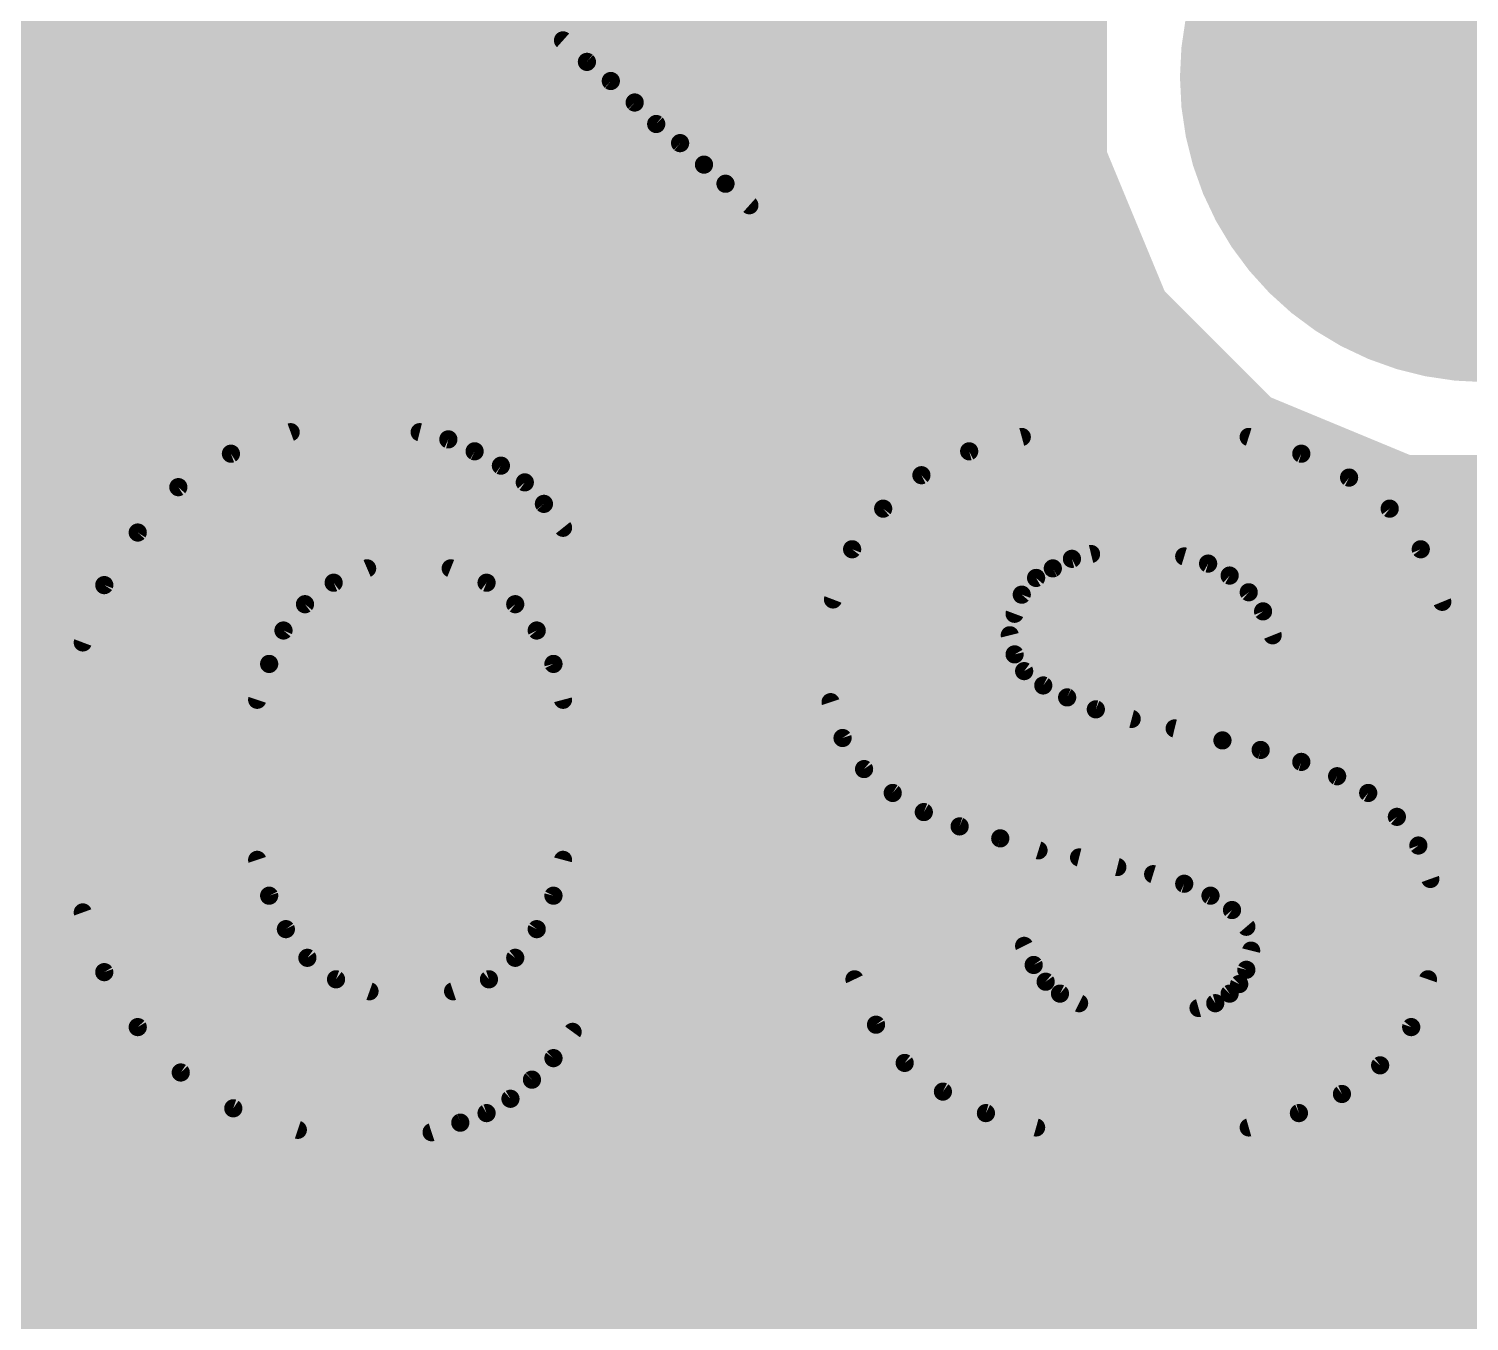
# Model space of a CAD drawing. Extents: x -16.5 to 33.1, y -17.8 to 72.5.
# Drawn here: x 21.46 to 27.49, y 10.29 to 15.7 of the extents above; entities that cross this region are included whole.
import ezdxf

# ---------------------------------------------------------------- set-up
doc = ezdxf.new("R2010")
doc.units = 0
for name, color, linetype in [('1', 22, 'CONTINUOUS'), ('17', 82, 'CONTINUOUS'), ('21', 7, 'CONTINUOUS')]:
    doc.layers.add(name, color=color, linetype=linetype)

# ---------------------------------------------------------------- blocks, each defined once
blk = doc.blocks.new('ROUNDP')
at = {"const_width": 0.5}
blk.add_lwpolyline([(0, -0.25, 1), (0, 0.25, 1), (0, -0.25)], format="xyb", dxfattribs=at)

msp = doc.modelspace()

# ---------------------------------------------------------------- linework, layer by layer
at = {"layer": '1', "const_width": 0.254}
for points in [[(25.8509, 15.8338), (25.8509, 15.1542)], [(18.2181, 15.748), (25.8509, 15.748)], [(18.2181, 15.494), (25.8509, 15.494)], [(18.2181, 15.24), (25.8509, 15.24)], [(25.8509, 15.1542), (26.1109, 14.5264)], [(18.1485, 14.986), (25.9205, 14.986)], [(18.0433, 14.732), (26.0257, 14.732)], [(26.1109, 14.5264), (26.5914, 14.0459)], [(17.9097, 14.478), (26.1593, 14.478)], [(17.6557, 14.224), (26.4133, 14.224)], [(26.5914, 14.0459), (27.2192, 13.7858)], [(17.2943, 13.97), (26.7746, 13.97)], [(27.2192, 13.7858), (27.8988, 13.7858)], [(0.5334, 13.716), (32.4866, 13.716)], [(0.5334, 13.462), (32.4866, 13.462)], [(0.5334, 13.208), (32.4866, 13.208)], [(0.5334, 12.954), (32.4866, 12.954)], [(0.5334, 12.7), (32.4866, 12.7)], [(0.5334, 12.446), (32.4866, 12.446)], [(0.5334, 12.192), (32.4866, 12.192)], [(0.5334, 11.938), (32.4866, 11.938)], [(0.5334, 11.684), (32.4866, 11.684)], [(0.5334, 11.43), (32.4866, 11.43)], [(0.5334, 11.176), (32.4866, 11.176)], [(0.5334, 10.922), (32.4866, 10.922)], [(0.5334, 10.668), (32.4866, 10.668)], [(0.5334, 10.414), (32.4866, 10.414)], [(0.5334, 10.16), (32.4866, 10.16)]]:
    msp.add_lwpolyline(points, dxfattribs=at)
at = {"layer": '1', "const_width": 0.127}
for points in [[(25.8509, 15.6845, 1), (25.8509, 15.8115)], [(25.8509, 15.4305, 1), (25.8509, 15.5575)], [(25.8509, 15.1765, 1), (25.8509, 15.3035)], [(25.9095, 15.1785, 1), (25.7922, 15.1299)], [(25.7873, 15.1542, 1), (25.9144, 15.1542)], [(25.9205, 14.9225, 1), (25.9205, 15.0495)], [(26.0257, 14.6685, 1), (26.0257, 14.7955)], [(26.1558, 14.5713, 1), (26.066, 14.4815)], [(26.0522, 14.5021, 1), (26.1696, 14.5507)], [(26.1593, 14.4145, 1), (26.1593, 14.5415)], [(26.4133, 14.1605, 1), (26.4133, 14.2875)], [(26.6157, 14.1046, 1), (26.5671, 13.9872)], [(26.5465, 14.001, 1), (26.6363, 14.0908)], [(26.7746, 13.9065, 1), (26.7746, 14.0335)], [(27.2192, 13.8493, 1), (27.2192, 13.7224)], [(27.1949, 13.7272, 1), (27.2435, 13.8445)]]:
    msp.add_lwpolyline(points, format="xyb", dxfattribs=at)
at = {"layer": '21', "const_width": 0.0762}
for points in [[(23.7005, 13.608), (23.7005, 15.648)], [(23.7005, 15.648), (23.8005, 15.558)], [(23.7587, 15.5956), (23.7005, 15.5956)], [(23.8488, 15.5194), (23.7005, 15.5194)], [(23.8005, 15.558), (23.9005, 15.478)], [(23.9005, 15.478), (24.0005, 15.388)], [(23.9392, 15.4432), (23.7005, 15.4432)], [(24.0215, 15.367), (23.7005, 15.367)], [(24.0005, 15.388), (24.0905, 15.298)], [(24.0995, 15.2908), (23.7005, 15.2908)], [(24.0905, 15.298), (24.1905, 15.218)], [(24.1943, 15.2146), (23.7005, 15.2146)], [(24.1905, 15.218), (24.2905, 15.128)], [(24.2789, 15.1384), (23.7005, 15.1384)], [(24.2905, 15.128), (24.3805, 15.048)], [(24.3645, 15.0622), (23.7005, 15.0622)], [(24.3805, 15.048), (24.4805, 14.958)], [(24.4494, 14.986), (23.7005, 14.986)], [(24.4805, 14.958), (24.4805, 11.268)], [(24.4805, 14.9098), (23.7005, 14.9098)], [(24.4805, 14.8336), (23.7005, 14.8336)], [(24.4805, 14.7574), (23.7005, 14.7574)], [(24.4805, 14.6812), (23.7005, 14.6812)], [(24.4805, 14.605), (23.7005, 14.605)], [(24.4805, 14.5288), (23.7005, 14.5288)], [(24.4805, 14.4526), (23.7005, 14.4526)], [(24.4805, 14.3764), (23.7005, 14.3764)], [(24.4805, 14.3002), (23.7005, 14.3002)], [(24.4805, 14.224), (23.7005, 14.224)], [(24.4805, 14.1478), (23.7005, 14.1478)], [(24.4805, 14.0716), (23.7005, 14.0716)], [(22.5605, 14.008), (22.8505, 14.038)], [(22.8505, 14.038), (22.9805, 14.028)], [(22.9805, 14.028), (23.1005, 14.008)], [(25.6205, 13.988), (25.8505, 14.028)], [(25.8505, 14.028), (26.0905, 14.038)], [(26.0905, 14.038), (26.3305, 14.028)], [(26.3305, 14.028), (26.5705, 13.988)], [(22.3105, 13.918), (22.5605, 14.008)], [(23.1509, 13.9954), (22.5255, 13.9954)], [(23.1005, 14.008), (23.2205, 13.978)], [(23.2205, 13.978), (23.3305, 13.928)], [(24.4805, 13.9954), (23.7005, 13.9954)], [(25.4005, 13.928), (25.6205, 13.988)], [(26.5261, 13.9954), (25.6631, 13.9954)], [(26.5705, 13.988), (26.7905, 13.918)], [(22.0905, 13.778), (22.3105, 13.918)], [(23.3466, 13.9192), (22.3138, 13.9192)], [(23.3305, 13.928), (23.4405, 13.868)], [(24.4805, 13.9192), (23.7005, 13.9192)], [(25.2005, 13.828), (25.4005, 13.928)], [(26.7867, 13.9192), (25.3829, 13.9192)], [(26.7905, 13.918), (26.9905, 13.818)], [(23.4762, 13.843), (22.1926, 13.843)], [(23.4405, 13.868), (23.5405, 13.798)], [(24.4805, 13.843), (23.7005, 13.843)], [(25.0405, 13.688), (25.2005, 13.828)], [(26.9405, 13.843), (25.2305, 13.843)], [(21.9205, 13.588), (22.0905, 13.778)], [(23.5405, 13.798), (23.6205, 13.708)], [(26.9905, 13.818), (27.1605, 13.688)], [(23.5682, 13.7668), (22.0805, 13.7668)], [(23.6205, 13.708), (23.7005, 13.608)], [(24.4805, 13.7668), (23.7005, 13.7668)], [(27.0575, 13.7668), (25.1306, 13.7668)], [(23.6344, 13.6906), (22.0123, 13.6906)], [(24.4805, 13.6906), (23.7005, 13.6906)], [(24.9105, 13.518), (25.0405, 13.688)], [(27.1571, 13.6906), (25.0435, 13.6906)], [(27.1605, 13.688), (27.2905, 13.518)], [(21.7805, 13.368), (21.9205, 13.588)], [(23.6954, 13.6144), (21.9441, 13.6144)], [(24.4805, 13.6144), (23.7005, 13.6144)], [(27.2168, 13.6144), (24.9842, 13.6144)], [(24.4805, 13.5382), (21.8888, 13.5382)], [(27.2751, 13.5382), (24.9259, 13.5382)], [(24.8305, 13.308), (24.9105, 13.518)], [(25.8305, 13.478), (25.7505, 13.438)], [(25.9105, 13.498), (25.8305, 13.478)], [(26.0005, 13.518), (25.9105, 13.498)], [(26.0805, 13.518), (26.0005, 13.518)], [(26.2005, 13.508), (26.0805, 13.518)], [(26.3005, 13.488), (26.2005, 13.508)], [(26.4005, 13.458), (26.3005, 13.488)], [(27.2905, 13.518), (27.3805, 13.298)], [(24.4805, 13.462), (21.8403, 13.462)], [(22.8805, 13.438), (22.7405, 13.378)], [(23.0605, 13.458), (22.8805, 13.438)], [(23.2305, 13.438), (23.0605, 13.458)], [(23.3805, 13.378), (23.2305, 13.438)], [(25.7985, 13.462), (24.8892, 13.462)], [(25.7505, 13.438), (25.6805, 13.398)], [(27.3134, 13.462), (26.3872, 13.462)], [(26.4905, 13.408), (26.4005, 13.458)], [(26.5705, 13.338), (26.4905, 13.408)], [(21.6905, 13.128), (21.7805, 13.368)], [(21.7805, 13.368), (22.4705, 13.038)], [(22.4705, 13.038), (21.7805, 13.368)], [(22.7587, 13.3858), (21.7918, 13.3858)], [(22.7405, 13.378), (22.6205, 13.288)], [(24.4805, 13.3858), (23.361, 13.3858)], [(23.5005, 13.288), (23.3805, 13.378)], [(25.67, 13.3858), (24.8601, 13.3858)], [(25.6805, 13.398), (25.6205, 13.328)], [(27.3446, 13.3858), (26.5159, 13.3858)], [(21.9026, 13.3096), (21.7586, 13.3096)], [(22.6493, 13.3096), (21.9026, 13.3096)], [(22.6205, 13.288), (22.5305, 13.178)], [(24.4805, 13.3096), (23.4717, 13.3096)], [(23.5905, 13.178), (23.5005, 13.288)], [(24.8005, 13.058), (24.8305, 13.308)], [(25.6136, 13.3096), (24.8311, 13.3096)], [(25.6205, 13.328), (25.5905, 13.248)], [(26.6305, 13.258), (26.5705, 13.338)], [(27.3758, 13.3096), (26.5918, 13.3096)], [(27.3805, 13.298), (27.4205, 13.048)], [(22.0619, 13.2334), (21.73, 13.2334)], [(22.5758, 13.2334), (22.0619, 13.2334)], [(24.4805, 13.2334), (23.5452, 13.2334)], [(25.5873, 13.2334), (24.8215, 13.2334)], [(25.5905, 13.248), (25.5705, 13.158)], [(26.6705, 13.158), (26.6305, 13.258)], [(27.3908, 13.2334), (26.6403, 13.2334)], [(22.5305, 13.178), (22.4705, 13.038)], [(23.6605, 13.038), (23.5905, 13.178)], [(21.6305, 12.858), (21.6905, 13.128)], [(22.2213, 13.1572), (21.7015, 13.1572)], [(22.5216, 13.1572), (22.2213, 13.1572)], [(24.4805, 13.1572), (23.6009, 13.1572)], [(25.5707, 13.1572), (24.8124, 13.1572)], [(25.5705, 13.158), (25.5905, 13.078)], [(26.6805, 13.048), (26.6705, 13.158)], [(27.403, 13.1572), (26.6706, 13.1572)], [(22.3806, 13.081), (21.6801, 13.081)], [(22.4889, 13.081), (22.3806, 13.081)], [(24.4805, 13.081), (23.639, 13.081)], [(24.8205, 12.878), (24.8005, 13.058)], [(25.5898, 13.081), (24.8033, 13.081)], [(25.5905, 13.078), (25.6305, 13.008)], [(27.4152, 13.081), (26.6775, 13.081)], [(26.7705, 13.048), (26.6805, 13.048)], [(27.4205, 13.048), (26.7705, 13.048)], [(22.4594, 13.0048), (21.6631, 13.0048)], [(22.4705, 13.038), (22.4205, 12.888)], [(23.7005, 12.888), (23.6605, 13.038)], [(24.4805, 13.0048), (23.6694, 13.0048)], [(25.6348, 13.0048), (24.8064, 13.0048)], [(25.6305, 13.008), (25.7105, 12.948)], [(22.434, 12.9286), (21.6462, 12.9286)], [(24.4805, 12.9286), (23.6897, 12.9286)], [(25.7493, 12.9286), (24.8149, 12.9286)], [(25.7105, 12.948), (25.8105, 12.898)], [(22.4205, 12.888), (22.4005, 12.728)], [(23.7305, 12.728), (23.7005, 12.888)], [(24.8705, 12.728), (24.8205, 12.878)], [(25.8105, 12.898), (25.9305, 12.848)], [(21.6105, 12.578), (21.6305, 12.858)], [(22.4161, 12.8524), (21.6301, 12.8524)], [(24.4805, 12.8524), (23.7072, 12.8524)], [(25.9199, 12.8524), (24.829, 12.8524)], [(25.9305, 12.848), (26.0805, 12.808)], [(26.0805, 12.808), (26.2605, 12.768)], [(22.4065, 12.7762), (21.6247, 12.7762)], [(24.4805, 12.7762), (23.7215, 12.7762)], [(26.2236, 12.7762), (24.8544, 12.7762)], [(26.2605, 12.768), (26.4605, 12.718)], [(22.3989, 12.7), (21.6192, 12.7)], [(22.4005, 12.728), (22.3905, 12.558)], [(23.7405, 12.558), (23.7305, 12.728)], [(24.4805, 12.7), (23.7322, 12.7)], [(24.9605, 12.598), (24.8705, 12.728)], [(26.5325, 12.7), (24.8899, 12.7)], [(26.4605, 12.718), (26.6205, 12.678)], [(22.3944, 12.6238), (21.6138, 12.6238)], [(24.4805, 12.6238), (23.7366, 12.6238)], [(26.801, 12.6238), (24.9426, 12.6238)], [(26.6205, 12.678), (26.7905, 12.628)], [(26.7905, 12.628), (26.9405, 12.568)], [(22.3905, 12.558), (21.6105, 12.578)], [(21.6305, 12.278), (21.6105, 12.578)], [(21.6105, 12.578), (22.3905, 12.558)], [(25.0805, 12.498), (24.9605, 12.598)], [(26.9405, 12.568), (27.0705, 12.498)], [(22.3911, 12.5476), (21.6125, 12.5476)], [(22.3905, 12.558), (22.4005, 12.388)], [(23.7305, 12.388), (23.7405, 12.558)], [(24.4805, 12.5476), (23.7399, 12.5476)], [(26.9784, 12.5476), (25.021, 12.5476)], [(22.3956, 12.4714), (21.6176, 12.4714)], [(24.4805, 12.4714), (23.7354, 12.4714)], [(25.2105, 12.418), (25.0805, 12.498)], [(27.1024, 12.4714), (25.1237, 12.4714)], [(27.0705, 12.498), (27.1905, 12.398)], [(22.4001, 12.3952), (21.6227, 12.3952)], [(22.4005, 12.388), (22.4205, 12.218)], [(23.7005, 12.218), (23.7305, 12.388)], [(24.4805, 12.3952), (23.7309, 12.3952)], [(25.3605, 12.358), (25.2105, 12.418)], [(27.1926, 12.3952), (25.2675, 12.3952)], [(27.1905, 12.398), (27.2805, 12.278)], [(25.5305, 12.308), (25.3605, 12.358)], [(22.4086, 12.319), (21.6278, 12.319)], [(21.6905, 11.998), (21.6305, 12.278)], [(24.4805, 12.319), (23.7183, 12.319)], [(27.2498, 12.319), (25.4931, 12.319)], [(25.6905, 12.258), (25.5305, 12.308)], [(27.2805, 12.278), (27.3305, 12.138)], [(22.4176, 12.2428), (21.638, 12.2428)], [(22.4205, 12.218), (22.4705, 12.068)], [(23.6605, 12.068), (23.7005, 12.218)], [(24.4805, 12.2428), (23.7049, 12.2428)], [(25.8605, 12.228), (25.6905, 12.258)], [(27.2931, 12.2428), (25.7766, 12.2428)], [(26.0205, 12.188), (25.8605, 12.228)], [(22.4376, 12.1666), (21.6544, 12.1666)], [(24.4805, 12.1666), (23.6868, 12.1666)], [(26.1705, 12.158), (26.0205, 12.188)], [(27.3203, 12.1666), (26.1275, 12.1666)], [(26.3005, 12.118), (26.1705, 12.158)], [(22.463, 12.0904), (21.6707, 12.0904)], [(24.4805, 12.0904), (23.6665, 12.0904)], [(26.4105, 12.068), (26.3005, 12.118)], [(27.3361, 12.0904), (26.3612, 12.0904)], [(27.3305, 12.138), (27.3505, 11.968)], [(22.4705, 12.068), (22.5405, 11.928)], [(23.5905, 11.928), (23.6605, 12.068)], [(26.5005, 12.008), (26.4105, 12.068)], [(22.4974, 12.0142), (21.687, 12.0142)], [(21.7805, 11.748), (21.6905, 11.998)], [(24.4805, 12.0142), (23.6336, 12.0142)], [(27.3451, 12.0142), (26.4912, 12.0142)], [(26.5605, 11.938), (26.5005, 12.008)], [(27.3505, 11.968), (27.3205, 11.718)], [(22.5355, 11.938), (21.7121, 11.938)], [(22.5405, 11.928), (22.6305, 11.808)], [(23.5005, 11.808), (23.5905, 11.928)], [(24.4805, 11.938), (23.5955, 11.938)], [(24.9205, 11.718), (24.8705, 11.958)], [(24.8705, 11.958), (25.6105, 11.958)], [(25.6145, 11.938), (24.8747, 11.938)], [(25.6105, 11.958), (25.6305, 11.858)], [(26.5805, 11.838), (26.5605, 11.938)], [(27.3469, 11.938), (26.5605, 11.938)], [(22.5902, 11.8618), (21.7395, 11.8618)], [(24.4805, 11.8618), (23.5409, 11.8618)], [(25.6297, 11.8618), (24.8905, 11.8618)], [(25.6305, 11.858), (25.6705, 11.778)], [(27.3378, 11.8618), (26.5757, 11.8618)], [(22.6604, 11.7856), (21.767, 11.7856)], [(22.6305, 11.808), (22.7505, 11.718)], [(23.3905, 11.718), (23.5005, 11.808)], [(24.4805, 11.7856), (23.4731, 11.7856)], [(25.6667, 11.7856), (24.9064, 11.7856)], [(25.6705, 11.778), (25.7205, 11.708)], [(26.5605, 11.758), (26.5805, 11.838)], [(27.3286, 11.7856), (26.5674, 11.7856)], [(21.9205, 11.518), (21.7805, 11.748)], [(22.7505, 11.718), (22.8905, 11.668)], [(23.2405, 11.668), (23.3905, 11.718)], [(25.0105, 11.528), (24.9205, 11.718)], [(26.5305, 11.698), (26.5605, 11.758)], [(27.3205, 11.718), (27.2505, 11.518)], [(22.7746, 11.7094), (21.804, 11.7094)], [(22.8905, 11.668), (23.0705, 11.648)], [(23.0705, 11.648), (23.2405, 11.668)], [(24.4805, 11.7094), (23.3647, 11.7094)], [(25.7195, 11.7094), (24.9246, 11.7094)], [(25.7205, 11.708), (25.7805, 11.658)], [(25.7805, 11.658), (25.8605, 11.618)], [(26.4305, 11.618), (26.4905, 11.658)], [(26.4905, 11.658), (26.5305, 11.698)], [(27.3175, 11.7094), (26.5362, 11.7094)], [(24.4805, 11.6332), (21.8504, 11.6332)], [(25.8301, 11.6332), (24.9607, 11.6332)], [(25.8605, 11.618), (25.9505, 11.598)], [(25.9505, 11.598), (26.0405, 11.578)], [(26.2905, 11.588), (26.3605, 11.598)], [(26.3605, 11.598), (26.4305, 11.618)], [(27.2908, 11.6332), (26.4533, 11.6332)], [(24.4805, 11.557), (21.8968, 11.557)], [(27.2642, 11.557), (24.9968, 11.557)], [(26.0405, 11.578), (26.2105, 11.578)], [(26.2105, 11.578), (26.2905, 11.588)], [(22.1005, 11.328), (21.9205, 11.518)], [(23.728, 11.4808), (21.9557, 11.4808)], [(23.7405, 11.498), (23.6605, 11.388)], [(23.7405, 11.138), (23.7405, 11.498)], [(24.4805, 11.4808), (23.7405, 11.4808)], [(25.1305, 11.368), (25.0105, 11.528)], [(27.2203, 11.4808), (25.0459, 11.4808)], [(27.2505, 11.518), (27.1205, 11.358)], [(23.6726, 11.4046), (22.0279, 11.4046)], [(23.6605, 11.388), (23.5705, 11.298)], [(24.4805, 11.4046), (23.7405, 11.4046)], [(27.1584, 11.4046), (25.103, 11.4046)], [(25.2905, 11.248), (25.1305, 11.368)], [(27.1205, 11.358), (26.9605, 11.238)], [(23.6009, 11.3284), (22.1001, 11.3284)], [(22.3205, 11.178), (22.1005, 11.328)], [(23.5705, 11.298), (23.4805, 11.218)], [(24.4805, 11.3284), (23.7405, 11.3284)], [(27.081, 11.3284), (25.1833, 11.3284)], [(23.519, 11.2522), (22.2117, 11.2522)], [(24.4094, 11.2522), (23.7405, 11.2522)], [(24.3905, 11.248), (24.3005, 11.228)], [(24.4805, 11.268), (24.3905, 11.248)], [(26.9794, 11.2522), (25.2849, 11.2522)], [(25.4705, 11.158), (25.2905, 11.248)], [(26.9605, 11.238), (26.7805, 11.158)], [(22.5905, 11.088), (22.3205, 11.178)], [(23.4105, 11.176), (22.3265, 11.176)], [(23.4805, 11.218), (23.3805, 11.158)], [(23.9665, 11.176), (23.7405, 11.176)], [(24.0205, 11.188), (23.9305, 11.168)], [(24.1105, 11.198), (24.0205, 11.188)], [(24.2005, 11.218), (24.1105, 11.198)], [(24.3005, 11.228), (24.2005, 11.218)], [(26.821, 11.176), (25.4345, 11.176)], [(23.2705, 11.118), (23.1505, 11.078)], [(23.3805, 11.158), (23.2705, 11.118)], [(23.8305, 11.148), (23.7405, 11.138)], [(23.9305, 11.168), (23.8305, 11.148)], [(25.6805, 11.098), (25.4705, 11.158)], [(26.7805, 11.158), (26.5705, 11.098)], [(23.2159, 11.0998), (22.5551, 11.0998)], [(22.9005, 11.058), (22.5905, 11.088)], [(23.0205, 11.068), (22.9005, 11.058)], [(23.1505, 11.078), (23.0205, 11.068)], [(26.5768, 11.0998), (25.6742, 11.0998)], [(25.8905, 11.068), (25.6805, 11.098)], [(26.1205, 11.058), (25.8905, 11.068)], [(26.3505, 11.068), (26.1205, 11.058)], [(26.5705, 11.098), (26.3505, 11.068)]]:
    msp.add_lwpolyline(points, dxfattribs=at)
at = {"layer": '21', "const_width": 0.0381}
for points in [[(23.7196, 15.648, 1), (23.6815, 15.648)], [(23.7132, 15.6622, 1), (23.6878, 15.6338)], [(23.7005, 15.6147, 1), (23.7005, 15.5766)], [(23.7587, 15.5766, 1), (23.7587, 15.6147)], [(23.7005, 15.5385, 1), (23.7005, 15.5004)], [(23.8124, 15.5729, 1), (23.7886, 15.5431)], [(23.7878, 15.5438, 1), (23.8132, 15.5722)], [(23.8488, 15.5004, 1), (23.8488, 15.5385)], [(23.9132, 15.4922, 1), (23.8878, 15.4638)], [(23.8886, 15.4631, 1), (23.9124, 15.4929)], [(23.7005, 15.4623, 1), (23.7005, 15.4242)], [(23.9392, 15.4242, 1), (23.9392, 15.4623)], [(23.7005, 15.3861, 1), (23.7005, 15.348)], [(24.014, 15.4015, 1), (23.987, 15.3745)], [(23.9878, 15.3738, 1), (24.0132, 15.4022)], [(24.0215, 15.348, 1), (24.0215, 15.3861)], [(23.7005, 15.3099, 1), (23.7005, 15.2718)], [(24.1024, 15.3129, 1), (24.0786, 15.2831)], [(24.077, 15.2845, 1), (24.104, 15.3115)], [(24.0995, 15.2718, 1), (24.0995, 15.3099)], [(23.7005, 15.2337, 1), (23.7005, 15.1956)], [(24.2032, 15.2322, 1), (24.1778, 15.2038)], [(24.1943, 15.1956, 1), (24.1943, 15.2337)], [(24.1786, 15.2031, 1), (24.2024, 15.2329)], [(23.7005, 15.1575, 1), (23.7005, 15.1194)], [(24.3032, 15.1422, 1), (24.2778, 15.1138)], [(24.2778, 15.1138, 1), (24.3032, 15.1422)], [(24.2789, 15.1194, 1), (24.2789, 15.1575)], [(23.7005, 15.0813, 1), (23.7005, 15.0432)], [(24.3932, 15.0622, 1), (24.3678, 15.0338)], [(24.3645, 15.0432, 1), (24.3645, 15.0813)], [(24.3678, 15.0338, 1), (24.3932, 15.0622)], [(23.7005, 15.0051, 1), (23.7005, 14.967)], [(24.4494, 14.967, 1), (24.4494, 15.0051)], [(24.4996, 14.958, 1), (24.4615, 14.958)], [(24.4678, 14.9438, 1), (24.4932, 14.9722)], [(23.7005, 14.9289, 1), (23.7005, 14.8908)], [(24.4805, 14.8908, 1), (24.4805, 14.9289)], [(23.7005, 14.8527, 1), (23.7005, 14.8146)], [(24.4805, 14.8146, 1), (24.4805, 14.8527)], [(23.7005, 14.7765, 1), (23.7005, 14.7384)], [(24.4805, 14.7384, 1), (24.4805, 14.7765)], [(23.7005, 14.7003, 1), (23.7005, 14.6622)], [(24.4805, 14.6622, 1), (24.4805, 14.7003)], [(23.7005, 14.6241, 1), (23.7005, 14.586)], [(24.4805, 14.586, 1), (24.4805, 14.6241)], [(23.7005, 14.5479, 1), (23.7005, 14.5098)], [(24.4805, 14.5098, 1), (24.4805, 14.5479)], [(23.7005, 14.4717, 1), (23.7005, 14.4336)], [(24.4805, 14.4336, 1), (24.4805, 14.4717)], [(23.7005, 14.3955, 1), (23.7005, 14.3574)], [(24.4805, 14.3574, 1), (24.4805, 14.3955)], [(23.7005, 14.3193, 1), (23.7005, 14.2812)], [(24.4805, 14.2812, 1), (24.4805, 14.3193)], [(23.7005, 14.2431, 1), (23.7005, 14.205)], [(24.4805, 14.205, 1), (24.4805, 14.2431)], [(23.7005, 14.1669, 1), (23.7005, 14.1288)], [(24.4805, 14.1288, 1), (24.4805, 14.1669)], [(23.7005, 14.0907, 1), (23.7005, 14.0526)], [(24.4805, 14.0526, 1), (24.4805, 14.0907)], [(22.852, 14.057, 1), (22.849, 14.019)], [(22.8525, 14.0191, 1), (22.8485, 14.0569)], [(22.9836, 14.0468, 1), (22.9774, 14.0092)], [(22.979, 14.009, 1), (22.982, 14.047)], [(25.8497, 14.047, 1), (25.8513, 14.009)], [(25.8538, 14.0092, 1), (25.8472, 14.0468)], [(26.0913, 14.057, 1), (26.0897, 14.019)], [(26.0913, 14.019, 1), (26.0897, 14.057)], [(26.3336, 14.0468, 1), (26.3274, 14.0092)], [(26.3297, 14.009, 1), (26.3313, 14.047)], [(22.5255, 14.0145, 1), (22.5255, 13.9764)], [(22.5585, 14.0269, 1), (22.5625, 13.9891)], [(22.567, 13.9901, 1), (22.554, 14.0259)], [(23.1051, 14.0265, 1), (23.0959, 13.9895)], [(23.0974, 13.9892, 1), (23.1036, 14.0268)], [(23.1509, 13.9764, 1), (23.1509, 14.0145)], [(23.2284, 13.9953, 1), (23.2126, 13.9607)], [(23.2159, 13.9595, 1), (23.2251, 13.9965)], [(23.7005, 14.0145, 1), (23.7005, 13.9764)], [(24.4805, 13.9764, 1), (24.4805, 14.0145)], [(25.6172, 14.0068, 1), (25.6238, 13.9692)], [(25.6255, 13.9696, 1), (25.6155, 14.0064)], [(25.6631, 14.0145, 1), (25.6631, 13.9764)], [(26.5261, 13.9764, 1), (26.5261, 14.0145)], [(26.5763, 14.0062, 1), (26.5647, 13.9698)], [(26.5674, 13.9692, 1), (26.5736, 14.0068)], [(22.304, 13.9359, 1), (22.317, 13.9001)], [(22.3138, 13.9383, 1), (22.3138, 13.9002)], [(22.3207, 13.9019, 1), (22.3003, 13.9341)], [(23.3396, 13.9447, 1), (23.3214, 13.9113)], [(23.3226, 13.9107, 1), (23.3384, 13.9453)], [(23.3466, 13.9002, 1), (23.3466, 13.9383)], [(23.7005, 13.9383, 1), (23.7005, 13.9002)], [(24.4805, 13.9002, 1), (24.4805, 13.9383)], [(25.3829, 13.9383, 1), (25.3829, 13.9002)], [(25.3955, 13.9464, 1), (25.4055, 13.9096)], [(25.409, 13.911, 1), (25.392, 13.945)], [(26.799, 13.935, 1), (26.782, 13.901)], [(26.7847, 13.8998, 1), (26.7963, 13.9362)], [(26.7867, 13.9002, 1), (26.7867, 13.9383)], [(22.1926, 13.862, 1), (22.1926, 13.8239)], [(23.4514, 13.8836, 1), (23.4296, 13.8524)], [(23.4314, 13.8513, 1), (23.4496, 13.8847)], [(23.4762, 13.8239, 1), (23.4762, 13.862)], [(23.7005, 13.862, 1), (23.7005, 13.8239)], [(24.4805, 13.8239, 1), (24.4805, 13.862)], [(25.213, 13.8137, 1), (25.188, 13.8423)], [(25.2305, 13.862, 1), (25.2305, 13.8239)], [(26.9405, 13.8239, 1), (26.9405, 13.862)], [(22.0803, 13.7941, 1), (22.1007, 13.7619)], [(22.1047, 13.7653, 1), (22.0763, 13.7907)], [(23.5547, 13.8107, 1), (23.5263, 13.7853)], [(23.5296, 13.7824, 1), (23.5514, 13.8136)], [(25.192, 13.845, 1), (25.209, 13.811)], [(27.0021, 13.8331, 1), (26.9789, 13.8029)], [(26.982, 13.801, 1), (26.999, 13.835)], [(22.0805, 13.7858, 1), (22.0805, 13.7477)], [(23.5682, 13.7477, 1), (23.5682, 13.7858)], [(23.6354, 13.7199, 1), (23.6056, 13.6961)], [(23.7005, 13.7858, 1), (23.7005, 13.7477)], [(24.4805, 13.7477, 1), (24.4805, 13.7858)], [(25.1306, 13.7858, 1), (25.1306, 13.7477)], [(27.0575, 13.7477, 1), (27.0575, 13.7858)], [(22.0123, 13.7096, 1), (22.0123, 13.6715)], [(23.6063, 13.6953, 1), (23.6347, 13.7207)], [(23.6344, 13.6715, 1), (23.6344, 13.7096)], [(23.7005, 13.7096, 1), (23.7005, 13.6715)], [(24.4805, 13.6715, 1), (24.4805, 13.7096)], [(25.028, 13.7023, 1), (25.053, 13.6737)], [(25.0435, 13.7096, 1), (25.0435, 13.6715)], [(25.0556, 13.6764, 1), (25.0254, 13.6996)], [(27.1756, 13.6996, 1), (27.1454, 13.6764)], [(27.1489, 13.6729, 1), (27.1721, 13.7031)], [(27.1571, 13.6715, 1), (27.1571, 13.7096)], [(21.9366, 13.5778, 1), (21.9044, 13.5982)], [(21.9441, 13.6334, 1), (21.9441, 13.5953)], [(23.7005, 13.6334, 1), (23.7005, 13.5953)], [(23.6815, 13.608, 1), (23.7196, 13.608)], [(23.6856, 13.5961, 1), (23.7154, 13.6199)], [(23.6954, 13.5953, 1), (23.6954, 13.6334)], [(24.4805, 13.5953, 1), (24.4805, 13.6334)], [(24.9842, 13.6334, 1), (24.9842, 13.5953)], [(27.2168, 13.5953, 1), (27.2168, 13.6334)], [(21.8888, 13.5572, 1), (21.8888, 13.5191)], [(21.9063, 13.6007, 1), (21.9347, 13.5753)], [(24.4805, 13.5191, 1), (24.4805, 13.5572)], [(24.9259, 13.5572, 1), (24.9259, 13.5191)], [(27.2751, 13.5191, 1), (27.2751, 13.5572)], [(24.8954, 13.5296, 1), (24.9256, 13.5064)], [(24.9283, 13.5112, 1), (24.8927, 13.5248)], [(25.8259, 13.4965, 1), (25.8351, 13.4595)], [(25.839, 13.461, 1), (25.822, 13.495)], [(25.9064, 13.5166, 1), (25.9146, 13.4794)], [(25.9151, 13.4795, 1), (25.9059, 13.5165)], [(26.0005, 13.5371, 1), (26.0005, 13.499)], [(26.0046, 13.4994, 1), (25.9964, 13.5366)], [(26.0821, 13.537, 1), (26.0789, 13.499)], [(26.0805, 13.499, 1), (26.0805, 13.5371)], [(26.2042, 13.5267, 1), (26.1968, 13.4893)], [(26.1989, 13.489, 1), (26.2021, 13.527)], [(26.306, 13.5062, 1), (26.295, 13.4698)], [(26.2968, 13.4693, 1), (26.3042, 13.5067)], [(27.3081, 13.5252, 1), (27.2729, 13.5108)], [(27.2754, 13.5064, 1), (27.3056, 13.5296)], [(21.8403, 13.4811, 1), (21.8403, 13.443)], [(22.8784, 13.4569, 1), (22.8826, 13.4191)], [(22.888, 13.4205, 1), (22.873, 13.4555)], [(23.0627, 13.4769, 1), (23.0583, 13.4391)], [(23.0626, 13.4391, 1), (23.0584, 13.4769)], [(23.2376, 13.4557, 1), (23.2234, 13.4203)], [(23.2283, 13.4191, 1), (23.2327, 13.4569)], [(24.4805, 13.443, 1), (24.4805, 13.4811)], [(24.8892, 13.4811, 1), (24.8892, 13.443)], [(25.742, 13.455, 1), (25.759, 13.421)], [(25.76, 13.4215, 1), (25.741, 13.4545)], [(25.7985, 13.443, 1), (25.7985, 13.4811)], [(26.3872, 13.4811, 1), (26.3872, 13.443)], [(26.4098, 13.4747, 1), (26.3912, 13.4413)], [(26.395, 13.4398, 1), (26.406, 13.4762)], [(26.503, 13.4223, 1), (26.478, 13.3937)], [(27.3134, 13.443, 1), (27.3134, 13.4811)], [(21.7887, 13.3852, 1), (21.7723, 13.3508)], [(21.7887, 13.3852, 1), (21.7723, 13.3508)], [(21.7644, 13.3782, 1), (21.7966, 13.3578)], [(21.7983, 13.3613, 1), (21.7627, 13.3747)], [(21.7918, 13.4049, 1), (21.7918, 13.3668)], [(22.733, 13.3955, 1), (22.748, 13.3605)], [(22.7519, 13.3628, 1), (22.7291, 13.3932)], [(22.7587, 13.3668, 1), (22.7587, 13.4049)], [(23.361, 13.4049, 1), (23.361, 13.3668)], [(23.3919, 13.3932, 1), (23.3691, 13.3628)], [(23.3734, 13.3603, 1), (23.3876, 13.3957)], [(24.4805, 13.3668, 1), (24.4805, 13.4049)], [(24.8601, 13.4049, 1), (24.8601, 13.3668)], [(25.671, 13.4145, 1), (25.69, 13.3815)], [(25.695, 13.3856, 1), (25.666, 13.4104)], [(25.67, 13.3668, 1), (25.67, 13.4049)], [(26.4812, 13.3913, 1), (26.4998, 13.4247)], [(26.5159, 13.4049, 1), (26.5159, 13.3668)], [(27.3446, 13.3668, 1), (27.3446, 13.4049)], [(21.7586, 13.3287, 1), (21.7586, 13.2906)], [(21.9026, 13.3287, 1), (21.9026, 13.2906)], [(21.9026, 13.2906, 1), (21.9026, 13.3287)], [(22.6352, 13.2759, 1), (22.6058, 13.3001)], [(22.6493, 13.2906, 1), (22.6493, 13.3287)], [(23.4717, 13.3287, 1), (23.4717, 13.2906)], [(23.5152, 13.3001, 1), (23.4858, 13.2759)], [(24.4805, 13.2906, 1), (24.4805, 13.3287)], [(24.8127, 13.3148, 1), (24.8483, 13.3012)], [(24.8494, 13.3057, 1), (24.8116, 13.3103)], [(24.8311, 13.3287, 1), (24.8311, 13.2906)], [(25.606, 13.3404, 1), (25.635, 13.3156)], [(25.6383, 13.3213, 1), (25.6027, 13.3347)], [(25.6136, 13.2906, 1), (25.6136, 13.3287)], [(26.5857, 13.3494, 1), (26.5553, 13.3266)], [(26.558, 13.3237, 1), (26.583, 13.3523)], [(26.5918, 13.3287, 1), (26.5918, 13.2906)], [(27.3993, 13.301, 1), (27.3617, 13.295)], [(27.3629, 13.2908, 1), (27.3981, 13.3052)], [(27.3758, 13.2906, 1), (27.3758, 13.3287)], [(21.73, 13.2525, 1), (21.73, 13.2144)], [(22.0619, 13.2525, 1), (22.0619, 13.2144)], [(22.0619, 13.2144, 1), (22.0619, 13.2525)], [(22.5758, 13.2144, 1), (22.5758, 13.2525)], [(22.6091, 13.3032, 1), (22.6319, 13.2728)], [(23.4891, 13.2728, 1), (23.5119, 13.3032)], [(23.5452, 13.2525, 1), (23.5452, 13.2144)], [(24.4805, 13.2144, 1), (24.4805, 13.2525)], [(24.8215, 13.2525, 1), (24.8215, 13.2144)], [(25.5727, 13.2547, 1), (25.6083, 13.2413)], [(25.6091, 13.2439, 1), (25.5719, 13.2521)], [(25.5873, 13.2144, 1), (25.5873, 13.2525)], [(26.6482, 13.2651, 1), (26.6128, 13.2509)], [(26.6153, 13.2466, 1), (26.6457, 13.2694)], [(26.6403, 13.2525, 1), (26.6403, 13.2144)], [(27.3908, 13.2144, 1), (27.3908, 13.2525)], [(22.5158, 13.1901, 1), (22.5452, 13.1659)], [(22.548, 13.1705, 1), (22.513, 13.1855)], [(23.6075, 13.1865, 1), (23.5735, 13.1695)], [(23.5758, 13.1659, 1), (23.6052, 13.1901)], [(21.6727, 13.1347, 1), (21.7083, 13.1213)], [(21.7091, 13.1239, 1), (21.6719, 13.1321)], [(21.7015, 13.1763, 1), (21.7015, 13.1382)], [(22.2213, 13.1763, 1), (22.2213, 13.1382)], [(22.2213, 13.1382, 1), (22.2213, 13.1763)], [(22.5216, 13.1382, 1), (22.5216, 13.1763)], [(23.6009, 13.1763, 1), (23.6009, 13.1382)], [(24.4805, 13.1382, 1), (24.4805, 13.1763)], [(24.8124, 13.1763, 1), (24.8124, 13.1382)], [(25.589, 13.1626, 1), (25.552, 13.1534)], [(25.5519, 13.1621, 1), (25.5891, 13.1539)], [(25.5707, 13.1382, 1), (25.5707, 13.1763)], [(26.6895, 13.1597, 1), (26.6515, 13.1563)], [(26.6706, 13.1763, 1), (26.6706, 13.1382)], [(26.6528, 13.1509, 1), (26.6882, 13.1651)], [(27.403, 13.1382, 1), (27.403, 13.1763)], [(21.6801, 13.1001, 1), (21.6801, 13.062)], [(22.3806, 13.1001, 1), (22.3806, 13.062)], [(22.3806, 13.062, 1), (22.3806, 13.1001)], [(22.4889, 13.062, 1), (22.4889, 13.1001)], [(23.639, 13.1001, 1), (23.639, 13.062)], [(24.4805, 13.062, 1), (24.4805, 13.1001)], [(24.8194, 13.0601, 1), (24.7816, 13.0559)], [(24.8033, 13.1001, 1), (24.8033, 13.062)], [(25.607, 13.0875, 1), (25.574, 13.0685)], [(25.572, 13.0734, 1), (25.609, 13.0826)], [(25.5898, 13.062, 1), (25.5898, 13.1001)], [(26.6775, 13.1001, 1), (26.6775, 13.062)], [(26.6805, 13.0671, 1), (26.6805, 13.029)], [(26.7705, 13.0671, 1), (26.7705, 13.029)], [(26.7705, 13.029, 1), (26.7705, 13.0671)], [(27.4152, 13.062, 1), (27.4152, 13.1001)], [(27.4205, 13.029, 1), (27.4205, 13.0671)], [(21.6631, 13.0239, 1), (21.6631, 12.9858)], [(22.453, 13.0455, 1), (22.488, 13.0305)], [(22.4886, 13.032, 1), (22.4524, 13.044)], [(22.4594, 12.9858, 1), (22.4594, 13.0239)], [(22.4623, 13.0208, 1), (22.4787, 13.0552)], [(22.4623, 13.0208, 1), (22.4787, 13.0552)], [(23.6789, 13.0429, 1), (23.6421, 13.0331)], [(23.6435, 13.0295, 1), (23.6775, 13.0465)], [(23.6694, 13.0239, 1), (23.6694, 12.9858)], [(24.4805, 12.9858, 1), (24.4805, 13.0239)], [(24.7816, 13.0603, 1), (24.8194, 13.0557)], [(24.8064, 13.0239, 1), (24.8064, 12.9858)], [(25.6419, 13.0232, 1), (25.6191, 12.9928)], [(25.614, 12.9985, 1), (25.647, 13.0175)], [(25.6348, 12.9858, 1), (25.6348, 13.0239)], [(26.6615, 13.0463, 1), (26.6995, 13.0497)], [(27.4017, 13.045, 1), (27.4393, 13.051)], [(21.6462, 12.9477, 1), (21.6462, 12.9096)], [(22.434, 12.9096, 1), (22.434, 12.9477)], [(23.6897, 12.9477, 1), (23.6897, 12.9096)], [(24.4805, 12.9096, 1), (24.4805, 12.9477)], [(24.8149, 12.9477, 1), (24.8149, 12.9096)], [(25.719, 12.965, 1), (25.702, 12.931)], [(25.6991, 12.9328, 1), (25.7219, 12.9632)], [(25.7493, 12.9096, 1), (25.7493, 12.9477)], [(22.4024, 12.894, 1), (22.4386, 12.882)], [(22.4394, 12.8856, 1), (22.4016, 12.8904)], [(23.7192, 12.8915, 1), (23.6818, 12.8845)], [(23.6821, 12.8831, 1), (23.7189, 12.8929)], [(24.8386, 12.884, 1), (24.8024, 12.872)], [(25.8178, 12.9156, 1), (25.8032, 12.8804)], [(25.802, 12.881, 1), (25.819, 12.915)], [(21.6301, 12.8715, 1), (21.6301, 12.8334)], [(21.6495, 12.8566, 1), (21.6115, 12.8594)], [(21.6119, 12.8621, 1), (21.6491, 12.8539)], [(22.4161, 12.8334, 1), (22.4161, 12.8715)], [(23.7072, 12.8715, 1), (23.7072, 12.8334)], [(24.4805, 12.8334, 1), (24.4805, 12.8715)], [(24.8016, 12.8759, 1), (24.8394, 12.8801)], [(24.829, 12.8715, 1), (24.829, 12.8334)], [(25.9354, 12.8664, 1), (25.9256, 12.8296)], [(25.9199, 12.8334, 1), (25.9199, 12.8715)], [(25.9232, 12.8304, 1), (25.9378, 12.8656)], [(26.0846, 12.8266, 1), (26.0764, 12.7894)], [(26.0756, 12.7896, 1), (26.0854, 12.8264)], [(21.6247, 12.7953, 1), (21.6247, 12.7572)], [(22.4065, 12.7572, 1), (22.4065, 12.7953)], [(23.7215, 12.7953, 1), (23.7215, 12.7572)], [(24.4805, 12.7572, 1), (24.4805, 12.7953)], [(24.8544, 12.7953, 1), (24.8544, 12.7572)], [(26.2236, 12.7572, 1), (26.2236, 12.7953)], [(26.2651, 12.7865, 1), (26.2559, 12.7495)], [(26.2564, 12.7494, 1), (26.2646, 12.7866)], [(21.6192, 12.7191, 1), (21.6192, 12.681)], [(22.4195, 12.7269, 1), (22.3815, 12.7291)], [(22.3816, 12.7304, 1), (22.4194, 12.7256)], [(22.3989, 12.681, 1), (22.3989, 12.7191)], [(23.7495, 12.7291, 1), (23.7115, 12.7269)], [(23.7118, 12.7245, 1), (23.7492, 12.7315)], [(23.7322, 12.7191, 1), (23.7322, 12.681)], [(24.4805, 12.681, 1), (24.4805, 12.7191)], [(24.8862, 12.7388, 1), (24.8548, 12.7172)], [(24.8524, 12.722, 1), (24.8886, 12.734)], [(24.8899, 12.7191, 1), (24.8899, 12.681)], [(26.4651, 12.7365, 1), (26.4559, 12.6995)], [(26.4559, 12.6995, 1), (26.4651, 12.7365)], [(26.5325, 12.681, 1), (26.5325, 12.7191)], [(21.6138, 12.6429, 1), (21.6138, 12.6048)], [(22.3944, 12.6048, 1), (22.3944, 12.6429)], [(23.7366, 12.6429, 1), (23.7366, 12.6048)], [(24.4805, 12.6048, 1), (24.4805, 12.6429)], [(24.9426, 12.6429, 1), (24.9426, 12.6048)], [(26.6259, 12.6963, 1), (26.6151, 12.6597)], [(26.6159, 12.6595, 1), (26.6251, 12.6965)], [(26.7976, 12.6457, 1), (26.7834, 12.6103)], [(26.7851, 12.6097, 1), (26.7959, 12.6463)], [(26.801, 12.6048, 1), (26.801, 12.6429)], [(21.611, 12.597, 1), (21.61, 12.559)], [(21.6295, 12.5793, 1), (21.5915, 12.5767)], [(21.611, 12.597, 1), (21.61, 12.559)], [(24.9727, 12.6126, 1), (24.9483, 12.5834)], [(24.9448, 12.5872, 1), (24.9762, 12.6088)], [(26.9495, 12.5848, 1), (26.9315, 12.5512)], [(26.9334, 12.5503, 1), (26.9476, 12.5857)], [(21.5915, 12.5794, 1), (21.6295, 12.5766)], [(21.6125, 12.5667, 1), (21.6125, 12.5286)], [(22.4095, 12.5591, 1), (22.3715, 12.5569)], [(22.3715, 12.5591, 1), (22.4095, 12.5569)], [(22.39, 12.539, 1), (22.391, 12.577)], [(22.39, 12.539, 1), (22.391, 12.577)], [(22.3911, 12.5286, 1), (22.3911, 12.5667)], [(23.7399, 12.5667, 1), (23.7399, 12.5286)], [(23.7595, 12.5569, 1), (23.7215, 12.5591)], [(23.7215, 12.5569, 1), (23.7595, 12.5591)], [(24.4805, 12.5286, 1), (24.4805, 12.5667)], [(25.021, 12.5667, 1), (25.021, 12.5286)], [(26.9784, 12.5286, 1), (26.9784, 12.5667)], [(21.6176, 12.4905, 1), (21.6176, 12.4524)], [(22.3956, 12.4524, 1), (22.3956, 12.4905)], [(23.7354, 12.4905, 1), (23.7354, 12.4524)], [(24.4805, 12.4524, 1), (24.4805, 12.4905)], [(25.0905, 12.5142, 1), (25.0705, 12.4818)], [(25.0683, 12.4834, 1), (25.0927, 12.5126)], [(25.1237, 12.4905, 1), (25.1237, 12.4524)], [(27.0827, 12.5126, 1), (27.0583, 12.4834)], [(27.0615, 12.4812, 1), (27.0795, 12.5148)], [(27.1024, 12.4524, 1), (27.1024, 12.4905)], [(21.6227, 12.4143, 1), (21.6227, 12.3762)], [(22.4194, 12.3902, 1), (22.3816, 12.3858)], [(22.4001, 12.3762, 1), (22.4001, 12.4143)], [(23.7493, 12.3847, 1), (23.7117, 12.3913)], [(23.7309, 12.4143, 1), (23.7309, 12.3762)], [(24.4805, 12.3762, 1), (24.4805, 12.4143)], [(25.2176, 12.4357, 1), (25.2034, 12.4003)], [(25.2005, 12.4018, 1), (25.2205, 12.4342)], [(25.2675, 12.4143, 1), (25.2675, 12.3762)], [(27.2057, 12.4094, 1), (27.1753, 12.3866)], [(27.1783, 12.3834, 1), (27.2027, 12.4126)], [(27.1926, 12.3762, 1), (27.1926, 12.4143)], [(22.3815, 12.3869, 1), (22.4195, 12.3891)], [(23.7115, 12.3891, 1), (23.7495, 12.3869)], [(25.3659, 12.3763, 1), (25.3551, 12.3397)], [(25.3534, 12.3403, 1), (25.3676, 12.3757)], [(21.6278, 12.3381, 1), (21.6278, 12.3)], [(21.6491, 12.282, 1), (21.6119, 12.274)], [(22.4086, 12.3, 1), (22.4086, 12.3381)], [(23.7183, 12.3381, 1), (23.7183, 12.3)], [(24.4805, 12.3, 1), (24.4805, 12.3381)], [(25.4931, 12.3381, 1), (25.4931, 12.3)], [(25.5362, 12.3262, 1), (25.5248, 12.2898)], [(25.5251, 12.2897, 1), (25.5359, 12.3263)], [(27.2498, 12.3, 1), (27.2498, 12.3381)], [(27.2984, 12.2844, 1), (27.2626, 12.2716)], [(27.2653, 12.2666, 1), (27.2957, 12.2894)], [(21.6115, 12.2767, 1), (21.6495, 12.2793)], [(21.638, 12.2619, 1), (21.638, 12.2238)], [(22.4386, 12.224, 1), (22.4024, 12.212)], [(22.4016, 12.2158, 1), (22.4394, 12.2202)], [(22.4176, 12.2238, 1), (22.4176, 12.2619)], [(23.6817, 12.2213, 1), (23.7193, 12.2147)], [(23.7189, 12.2131, 1), (23.6821, 12.2229)], [(23.7049, 12.2619, 1), (23.7049, 12.2238)], [(24.4805, 12.2238, 1), (24.4805, 12.2619)], [(25.6938, 12.2768, 1), (25.6872, 12.2392)], [(25.6848, 12.2398, 1), (25.6962, 12.2762)], [(25.7766, 12.2619, 1), (25.7766, 12.2238)], [(25.8651, 12.2465, 1), (25.8559, 12.2095)], [(25.8572, 12.2092, 1), (25.8638, 12.2468)], [(27.2931, 12.2238, 1), (27.2931, 12.2619)], [(21.6544, 12.1857, 1), (21.6544, 12.1476)], [(22.4376, 12.1476, 1), (22.4376, 12.1857)], [(23.6868, 12.1857, 1), (23.6868, 12.1476)], [(24.4805, 12.1476, 1), (24.4805, 12.1857)], [(26.0242, 12.2067, 1), (26.0168, 12.1693)], [(26.0159, 12.1695, 1), (26.0251, 12.2065)], [(26.1275, 12.1857, 1), (26.1275, 12.1476)], [(26.1761, 12.1762, 1), (26.1649, 12.1398)], [(26.1668, 12.1393, 1), (26.1742, 12.1767)], [(27.3203, 12.1476, 1), (27.3203, 12.1857)], [(21.6707, 12.1095, 1), (21.6707, 12.0714)], [(22.463, 12.0714, 1), (22.463, 12.1095)], [(23.6665, 12.1095, 1), (23.6665, 12.0714)], [(24.4805, 12.0714, 1), (24.4805, 12.1095)], [(26.3084, 12.1353, 1), (26.2926, 12.1007)], [(26.2949, 12.0998, 1), (26.3061, 12.1362)], [(26.3612, 12.1095, 1), (26.3612, 12.0714)], [(27.3494, 12.1402, 1), (27.3116, 12.1358)], [(27.3126, 12.1316, 1), (27.3484, 12.1444)], [(27.3361, 12.0714, 1), (27.3361, 12.1095)], [(22.4875, 12.0765, 1), (22.4535, 12.0595)], [(22.4524, 12.062, 1), (22.4886, 12.074)], [(23.6421, 12.0729, 1), (23.6789, 12.0631)], [(23.6775, 12.0595, 1), (23.6435, 12.0765)], [(26.4211, 12.0839, 1), (26.3999, 12.0521)], [(26.4026, 12.0507, 1), (26.4184, 12.0853)], [(21.687, 12.0333, 1), (21.687, 11.9952)], [(21.7084, 12.0045, 1), (21.6726, 11.9915)], [(21.6719, 11.994, 1), (21.7091, 12.002)], [(22.4974, 11.9952, 1), (22.4974, 12.0333)], [(23.6336, 12.0333, 1), (23.6336, 11.9952)], [(24.4805, 11.9952, 1), (24.4805, 12.0333)], [(26.4912, 12.0333, 1), (26.4912, 11.9952)], [(26.515, 12.0204, 1), (26.486, 11.9956)], [(26.4899, 11.9921, 1), (26.5111, 12.0239)], [(27.3694, 11.9657, 1), (27.3316, 11.9703)], [(27.3451, 11.9952, 1), (27.3451, 12.0333)], [(21.7121, 11.9571, 1), (21.7121, 11.919)], [(22.5557, 11.9394, 1), (22.5253, 11.9166)], [(22.5235, 11.9195, 1), (22.5575, 11.9365)], [(22.5355, 11.919, 1), (22.5355, 11.9571)], [(23.5735, 11.9365, 1), (23.6075, 11.9195)], [(23.6057, 11.9166, 1), (23.5753, 11.9394)], [(23.5955, 11.9571, 1), (23.5955, 11.919)], [(24.4805, 11.919, 1), (24.4805, 11.9571)], [(24.8705, 11.9771, 1), (24.8705, 11.939)], [(24.8891, 11.9619, 1), (24.8519, 11.9541)], [(24.8747, 11.9571, 1), (24.8747, 11.919)], [(25.6292, 11.9617, 1), (25.5918, 11.9543)], [(25.6105, 11.939, 1), (25.6105, 11.9771)], [(25.6145, 11.919, 1), (25.6145, 11.9571)], [(26.5605, 11.9571, 1), (26.5605, 11.919)], [(26.5792, 11.9417, 1), (26.5418, 11.9343)], [(26.546, 11.9256, 1), (26.575, 11.9504)], [(27.3316, 11.9658, 1), (27.3694, 11.9702)], [(27.3469, 11.919, 1), (27.3469, 11.9571)], [(21.7395, 11.8809, 1), (21.7395, 11.8428)], [(22.5902, 11.8428, 1), (22.5902, 11.8809)], [(23.5409, 11.8809, 1), (23.5409, 11.8428)], [(24.4805, 11.8428, 1), (24.4805, 11.8809)], [(24.8905, 11.8809, 1), (24.8905, 11.8428)], [(25.6475, 11.8665, 1), (25.6135, 11.8495)], [(25.6118, 11.8543, 1), (25.6492, 11.8617)], [(25.6297, 11.8428, 1), (25.6297, 11.8809)], [(26.5757, 11.8809, 1), (26.5757, 11.8428)], [(27.3378, 11.8428, 1), (27.3378, 11.8809)], [(21.767, 11.8047, 1), (21.767, 11.7666)], [(22.6419, 11.8232, 1), (22.6191, 11.7928)], [(22.6153, 11.7966, 1), (22.6457, 11.8194)], [(22.6604, 11.7666, 1), (22.6604, 11.8047)], [(23.4731, 11.8047, 1), (23.4731, 11.7666)], [(23.4853, 11.8194, 1), (23.5157, 11.7966)], [(23.5126, 11.7933, 1), (23.4884, 11.8227)], [(24.4805, 11.7666, 1), (24.4805, 11.8047)], [(24.9064, 11.8047, 1), (24.9064, 11.7666)], [(25.686, 11.7891, 1), (25.655, 11.7669)], [(25.6667, 11.7666, 1), (25.6667, 11.8047)], [(26.5674, 11.8047, 1), (26.5674, 11.7666)], [(26.5618, 11.8343, 1), (26.5992, 11.8417)], [(26.599, 11.8334, 1), (26.562, 11.8426)], [(27.3286, 11.7666, 1), (27.3286, 11.8047)], [(21.7968, 11.7579, 1), (21.7642, 11.7381)], [(21.7626, 11.7415, 1), (21.7984, 11.7545)], [(22.7569, 11.7359, 1), (22.7441, 11.7001)], [(23.3965, 11.6999, 1), (23.3845, 11.7361)], [(24.9377, 11.7262, 1), (24.9033, 11.7098)], [(25.6535, 11.7695, 1), (25.6875, 11.7865)], [(26.542, 11.7626, 1), (26.579, 11.7534)], [(26.5775, 11.7495, 1), (26.5435, 11.7665)], [(27.3385, 11.7117, 1), (27.3025, 11.7243)], [(21.804, 11.7285, 1), (21.804, 11.6904)], [(22.7391, 11.7028, 1), (22.7619, 11.7332)], [(22.7746, 11.6904, 1), (22.7746, 11.7285)], [(22.8926, 11.6869, 1), (22.8884, 11.6491)], [(22.8841, 11.6501, 1), (22.8969, 11.6859)], [(23.2345, 11.6861, 1), (23.2465, 11.6499)], [(23.2427, 11.6491, 1), (23.2383, 11.6869)], [(23.3647, 11.7285, 1), (23.3647, 11.6904)], [(23.3784, 11.7327, 1), (23.4026, 11.7033)], [(24.4805, 11.6904, 1), (24.4805, 11.7285)], [(24.9019, 11.7141, 1), (24.9391, 11.7219)], [(24.9246, 11.7285, 1), (24.9246, 11.6904)], [(25.7327, 11.7226, 1), (25.7083, 11.6934)], [(25.705, 11.6969, 1), (25.736, 11.7191)], [(25.7195, 11.6904, 1), (25.7195, 11.7285)], [(25.789, 11.675, 1), (25.772, 11.641)], [(26.5011, 11.6421, 1), (26.4799, 11.6739)], [(26.5135, 11.7065, 1), (26.5475, 11.6895)], [(26.544, 11.6845, 1), (26.517, 11.7115)], [(26.5362, 11.7285, 1), (26.5362, 11.6904)], [(27.3016, 11.7203, 1), (27.3394, 11.7157)], [(27.3175, 11.6904, 1), (27.3175, 11.7285)], [(21.8504, 11.6523, 1), (21.8504, 11.6142)], [(23.0683, 11.6669, 1), (23.0727, 11.6291)], [(23.0684, 11.6291, 1), (23.0726, 11.6669)], [(24.4805, 11.6142, 1), (24.4805, 11.6523)], [(24.9607, 11.6523, 1), (24.9607, 11.6142)], [(25.7683, 11.6434, 1), (25.7927, 11.6726)], [(25.8301, 11.6142, 1), (25.8301, 11.6523)], [(25.8646, 11.6366, 1), (25.8564, 11.5994)], [(25.852, 11.601, 1), (25.869, 11.635)], [(25.9546, 11.6166, 1), (25.9464, 11.5794)], [(25.9464, 11.5794, 1), (25.9546, 11.6166)], [(26.3553, 11.6163, 1), (26.3657, 11.5797)], [(26.3632, 11.5791, 1), (26.3578, 11.6169)], [(26.4199, 11.6339, 1), (26.4411, 11.6021)], [(26.4357, 11.5997, 1), (26.4253, 11.6363)], [(26.4533, 11.6523, 1), (26.4533, 11.6142)], [(26.477, 11.6715, 1), (26.504, 11.6445)], [(27.2908, 11.6142, 1), (27.2908, 11.6523)], [(21.8968, 11.5761, 1), (21.8968, 11.538)], [(24.4805, 11.538, 1), (24.4805, 11.5761)], [(24.9968, 11.5761, 1), (24.9968, 11.538)], [(26.0405, 11.5971, 1), (26.0405, 11.559)], [(26.0364, 11.5594, 1), (26.0446, 11.5966)], [(26.2081, 11.5969, 1), (26.2129, 11.5591)], [(26.2105, 11.559, 1), (26.2105, 11.5971)], [(26.2878, 11.6069, 1), (26.2932, 11.5691)], [(26.2929, 11.5691, 1), (26.2881, 11.6069)], [(27.2642, 11.538, 1), (27.2642, 11.5761)], [(21.9343, 11.5311, 1), (21.9067, 11.5049)], [(21.9042, 11.5081, 1), (21.9368, 11.5279)], [(21.9557, 11.4999, 1), (21.9557, 11.4618)], [(23.7596, 11.498, 1), (23.7215, 11.498)], [(23.7405, 11.4999, 1), (23.7405, 11.4618)], [(23.7559, 11.4868, 1), (23.7251, 11.5092)], [(23.728, 11.4618, 1), (23.728, 11.4999)], [(24.4805, 11.4618, 1), (24.4805, 11.4999)], [(25.0257, 11.5394, 1), (24.9953, 11.5166)], [(24.9933, 11.5198, 1), (25.0277, 11.5362)], [(25.0459, 11.4999, 1), (25.0459, 11.4618)], [(27.2203, 11.4618, 1), (27.2203, 11.4999)], [(27.2325, 11.5243, 1), (27.2685, 11.5117)], [(27.2653, 11.506, 1), (27.2357, 11.53)], [(22.0279, 11.4237, 1), (22.0279, 11.3856)], [(23.6451, 11.3992, 1), (23.6759, 11.3768)], [(23.674, 11.3745, 1), (23.647, 11.4015)], [(23.6726, 11.3856, 1), (23.6726, 11.4237)], [(23.7405, 11.4237, 1), (23.7405, 11.3856)], [(24.4805, 11.3856, 1), (24.4805, 11.4237)], [(25.103, 11.4237, 1), (25.103, 11.3856)], [(25.1419, 11.3832, 1), (25.1191, 11.3528)], [(25.1153, 11.3566, 1), (25.1457, 11.3794)], [(27.1319, 11.3428, 1), (27.1091, 11.3732)], [(27.1584, 11.3856, 1), (27.1584, 11.4237)], [(22.1001, 11.3475, 1), (22.1001, 11.3094)], [(22.1112, 11.3437, 1), (22.0898, 11.3123)], [(22.0867, 11.3149, 1), (22.1143, 11.3411)], [(23.5832, 11.2838, 1), (23.5578, 11.3122)], [(23.6009, 11.3094, 1), (23.6009, 11.3475)], [(23.7405, 11.3475, 1), (23.7405, 11.3094)], [(24.4805, 11.3094, 1), (24.4805, 11.3475)], [(25.1833, 11.3475, 1), (25.1833, 11.3094)], [(27.081, 11.3094, 1), (27.081, 11.3475)], [(27.1057, 11.37, 1), (27.1353, 11.346)], [(22.2117, 11.2713, 1), (22.2117, 11.2332)], [(23.519, 11.2332, 1), (23.519, 11.2713)], [(23.557, 11.3115, 1), (23.584, 11.2845)], [(23.7405, 11.2713, 1), (23.7405, 11.2332)], [(24.3864, 11.2666, 1), (24.3946, 11.2294)], [(24.3946, 11.2294, 1), (24.3864, 11.2666)], [(24.4094, 11.2332, 1), (24.4094, 11.2713)], [(24.4615, 11.268, 1), (24.4996, 11.268)], [(24.4846, 11.2494, 1), (24.4764, 11.2866)], [(25.2849, 11.2713, 1), (25.2849, 11.2332)], [(25.299, 11.265, 1), (25.282, 11.231)], [(25.2791, 11.2328, 1), (25.3019, 11.2632)], [(26.9682, 11.2206, 1), (26.9528, 11.2554)], [(26.9794, 11.2332, 1), (26.9794, 11.2713)], [(22.3265, 11.1961, 1), (22.3145, 11.1599)], [(22.3265, 11.1951, 1), (22.3265, 11.157)], [(23.4105, 11.157, 1), (23.4105, 11.1951)], [(23.4678, 11.2322, 1), (23.4932, 11.2038)], [(23.4903, 11.2017, 1), (23.4707, 11.2343)], [(23.7405, 11.1951, 1), (23.7405, 11.157)], [(23.9665, 11.157, 1), (23.9665, 11.1951)], [(24.0184, 11.2069, 1), (24.0226, 11.1691)], [(24.0246, 11.1694, 1), (24.0164, 11.2066)], [(24.1064, 11.2166, 1), (24.1146, 11.1794)], [(24.1126, 11.1791, 1), (24.1084, 11.2169)], [(24.1986, 11.237, 1), (24.2024, 11.199)], [(24.2046, 11.1994, 1), (24.1964, 11.2366)], [(24.2964, 11.2466, 1), (24.3046, 11.2094)], [(24.3024, 11.209, 1), (24.2986, 11.247)], [(25.4345, 11.1951, 1), (25.4345, 11.157)], [(26.821, 11.157, 1), (26.821, 11.1951)], [(26.9491, 11.2532, 1), (26.9719, 11.2228)], [(22.3098, 11.1623, 1), (22.3312, 11.1937)], [(23.264, 11.1359, 1), (23.277, 11.1001)], [(23.2765, 11.0999, 1), (23.2645, 11.1361)], [(23.3707, 11.1743, 1), (23.3903, 11.1417)], [(23.387, 11.1401, 1), (23.374, 11.1759)], [(23.7384, 11.1569, 1), (23.7426, 11.1191)], [(23.7215, 11.138, 1), (23.7596, 11.138)], [(23.8268, 11.1667, 1), (23.8342, 11.1293)], [(23.8326, 11.1291, 1), (23.8284, 11.1669)], [(23.9264, 11.1866, 1), (23.9346, 11.1494)], [(23.9342, 11.1493, 1), (23.9268, 11.1867)], [(25.4757, 11.1763, 1), (25.4653, 11.1397)], [(25.462, 11.141, 1), (25.479, 11.175)], [(26.7728, 11.1754, 1), (26.7882, 11.1406)], [(26.7857, 11.1397, 1), (26.7753, 11.1763)], [(22.5551, 11.1189, 1), (22.5551, 11.0808)], [(22.5923, 11.107, 1), (22.5887, 11.069)], [(22.5845, 11.0699, 1), (22.5965, 11.1061)], [(22.8989, 11.077, 1), (22.9021, 11.039)], [(22.8987, 11.039, 1), (22.9023, 11.077)], [(23.019, 11.087, 1), (23.022, 11.049)], [(23.0221, 11.049, 1), (23.0189, 11.087)], [(23.1445, 11.0961, 1), (23.1565, 11.0599)], [(23.152, 11.059, 1), (23.149, 11.097)], [(23.2159, 11.0808, 1), (23.2159, 11.1189)], [(25.6742, 11.1189, 1), (25.6742, 11.0808)], [(25.6832, 11.1169, 1), (25.6778, 11.0791)], [(25.6753, 11.0797, 1), (25.6857, 11.1163)], [(25.8913, 11.087, 1), (25.8897, 11.049)], [(25.8878, 11.0491, 1), (25.8932, 11.0869)], [(26.1197, 11.077, 1), (26.1213, 11.039)], [(26.1197, 11.039, 1), (26.1213, 11.077)], [(26.3479, 11.0869, 1), (26.3531, 11.0491)], [(26.3513, 11.049, 1), (26.3497, 11.087)], [(26.5653, 11.1163, 1), (26.5757, 11.0797)], [(26.5731, 11.0791, 1), (26.5679, 11.1169)], [(26.5768, 11.0808, 1), (26.5768, 11.1189)]]:
    msp.add_lwpolyline(points, format="xyb", dxfattribs=at)

# ---------------------------------------------------------------- block references
at = {"layer": '17', "xscale": 2.5527, "yscale": 2.5527, "rotation": 270}
msp.add_blockref('ROUNDP', (27.559, 15.494), dxfattribs=at)

doc.saveas('drawing.dxf')
